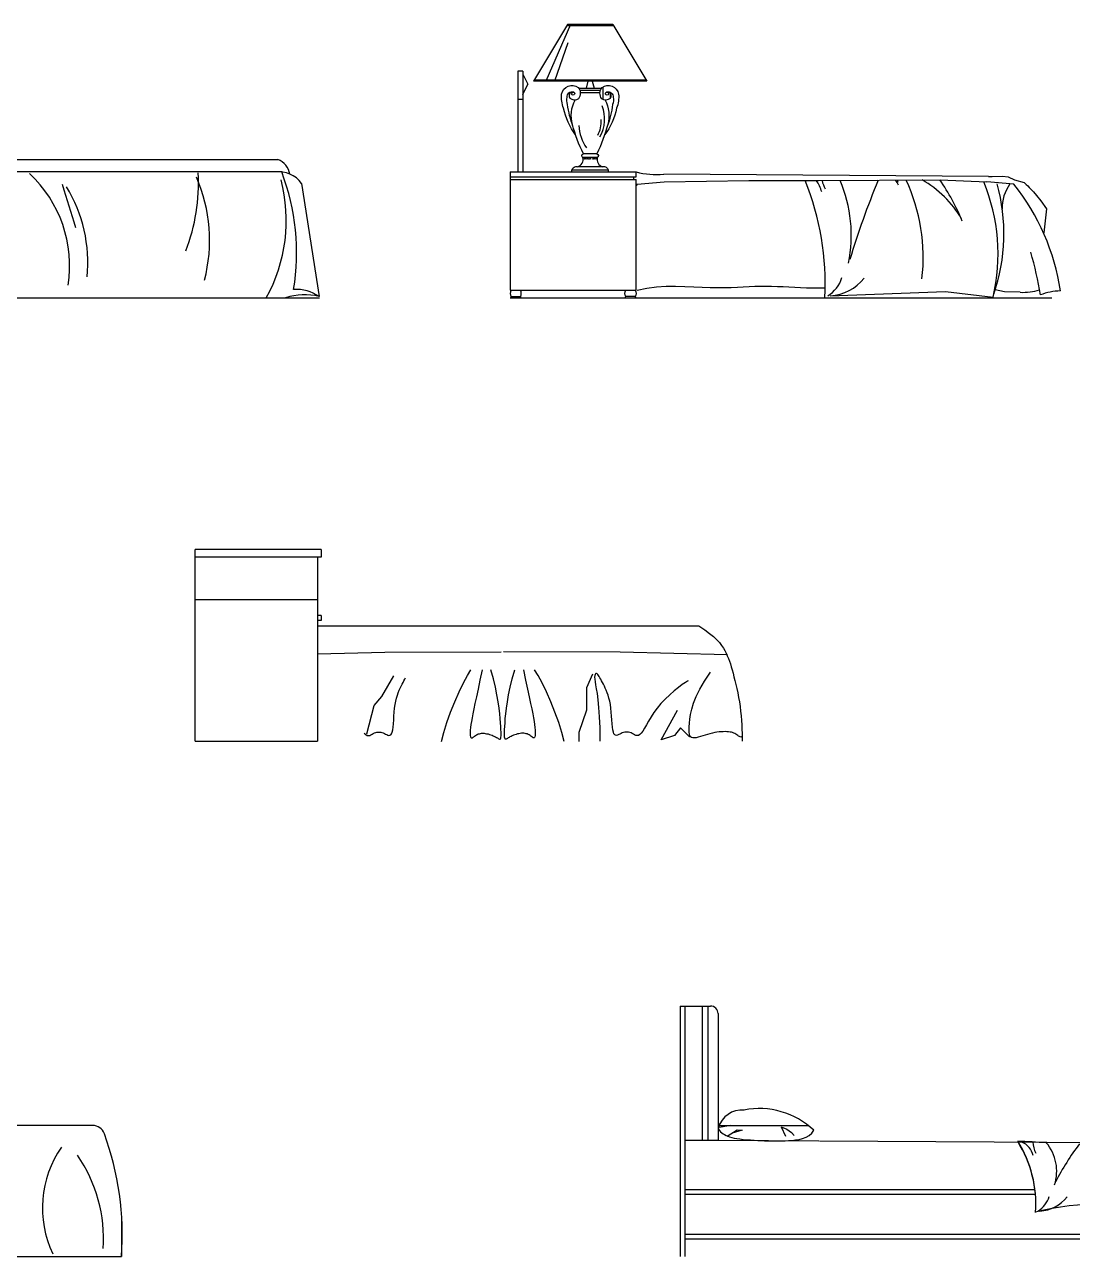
# Model space of a CAD drawing. Header units: inches. Extents: x 4.1 to 46.6, y 13.1 to 37.9.
# Drawn here: x 32.973 to 37.133, y 26.76 to 31.651 of the extents above; entities that cross this region are included whole.
import ezdxf

# ---------------------------------------------------------------- set-up
doc = ezdxf.new("R2010")
doc.units = ezdxf.units.IN
doc.header["$MEASUREMENT"] = 0
for name, color, linetype in [('02', 2, 'Continuous'), ('1', 1, 'Continuous'), ('4', 4, 'Continuous')]:
    doc.layers.add(name, color=color, linetype=linetype)

msp = doc.modelspace()

# ---------------------------------------------------------------- linework, layer by layer
at = {"layer": '02'}
for p, q in [((35.1286, 31.6514), (34.9936, 31.4264)), ((35.1411, 31.6514), (35.043, 31.4264)), ((35.3086, 31.6514), (35.1286, 31.6514)), ((35.3086, 31.6514), (35.4436, 31.4264)), ((35.3113, 31.6469), (35.1259, 31.6469)), ((35.1298, 31.5797), (35.0773, 31.4264)), ((35.4436, 31.4264), (34.9936, 31.4264)), ((35.4409, 31.4309), (34.9963, 31.4309)), ((35.2102, 31.4264), (35.2025, 31.3994)), ((35.227, 31.4264), (35.2347, 31.3994)), ((35.2686, 31.4033), (35.2686, 31.3547)), ((35.2986, 31.3798), (35.2986, 31.36)), ((32.1487, 31.1164), (33.9789, 31.1164)), ((35.2471, 31.1237), (35.1901, 31.1237)), ((35.2454, 31.1384), (35.1918, 31.1384)), ((35.2906, 31.0738), (35.1466, 31.0738)), ((35.2686, 31.087), (35.1687, 31.087)), ((34.0732, 31.021), (34.1428, 30.5714)), ((34.901, 31.0464), (35.401, 31.0464)), ((34.901, 31.0364), (35.401, 31.0364)), ((35.4057, 31.0173), (35.5129, 31.0267)), ((36.8005, 31.0479), (35.5111, 31.0578)), ((36.901, 31.0173), (36.7939, 31.0267)), ((34.9048, 30.5717), (34.9418, 30.5717)), ((35.3973, 30.5717), (35.3603, 30.5717)), ((34.4826, 29.0524), (34.4858, 29.058)), ((34.457, 28.9983), (34.4607, 29.0078)), ((34.4607, 29.0078), (34.4646, 29.0165)), ((34.4646, 29.0165), (34.4685, 29.0246)), ((34.4685, 29.0246), (34.4723, 29.0322)), ((34.4723, 29.0322), (34.4759, 29.0394)), ((34.4759, 29.0394), (34.4793, 29.0461)), ((34.4793, 29.0461), (34.4826, 29.0524)), ((34.4446, 28.9512), (34.4471, 28.9646)), ((34.4471, 28.9646), (34.45, 28.9769)), ((34.45, 28.9769), (34.4534, 28.9881)), ((34.4534, 28.9881), (34.457, 28.9983)), ((34.4398, 28.9054), (34.4411, 28.9211)), ((34.4411, 28.9211), (34.4426, 28.9365)), ((34.4426, 28.9365), (34.4446, 28.9512)), ((34.4347, 28.8506), (34.4363, 28.8621)), ((34.4363, 28.8621), (34.4375, 28.8754)), ((34.4375, 28.8754), (34.4387, 28.89)), ((34.4387, 28.89), (34.4398, 28.9054)), ((34.322, 28.8376), (34.3277, 28.832)), ((34.3277, 28.832), (34.3332, 28.829)), ((34.3332, 28.829), (34.3384, 28.8281)), ((34.3384, 28.8281), (34.3434, 28.8288)), ((34.3434, 28.8288), (34.3482, 28.8307)), ((34.3482, 28.8307), (34.353, 28.8333)), ((34.353, 28.8333), (34.3577, 28.836)), ((34.3577, 28.836), (34.3625, 28.8386)), ((34.3625, 28.8386), (34.3674, 28.8404)), ((34.3674, 28.8404), (34.3723, 28.8416)), ((34.3723, 28.8416), (34.3773, 28.8421)), ((34.3773, 28.8421), (34.3823, 28.842)), ((34.3823, 28.842), (34.3873, 28.8414)), ((34.3873, 28.8414), (34.3923, 28.8402)), ((34.3923, 28.8402), (34.3972, 28.8386)), ((34.3972, 28.8386), (34.4021, 28.8366)), ((34.4021, 28.8366), (34.4068, 28.8342)), ((34.4068, 28.8342), (34.4115, 28.8319)), ((34.4115, 28.8319), (34.4159, 28.8301)), ((34.4159, 28.8301), (34.42, 28.829)), ((34.42, 28.829), (34.4238, 28.8293)), ((34.4238, 28.8293), (34.4272, 28.8312)), ((34.4272, 28.8312), (34.4302, 28.8351)), ((34.4302, 28.8351), (34.4327, 28.8415)), ((34.4327, 28.8415), (34.4347, 28.8506)), ((35.5764, 27.7535), (35.5769, 27.754)), ((35.5769, 27.754), (35.6964, 27.754)), ((35.5944, 27.754), (35.5944, 26.76)), ((35.6634, 27.754), (35.6634, 27.2199)), ((35.6864, 27.754), (35.6864, 27.2199)), ((33.243, 27.28), (31.3454, 27.28)), ((35.7264, 27.2199), (35.5944, 27.2199)), ((36.1264, 27.2171), (35.7264, 27.2199)), ((35.5944, 27.025), (36.9846, 27.025)), ((35.5944, 27.007), (36.9865, 27.007)), ((35.5944, 26.848), (37.6546, 26.848)), ((35.5944, 26.8301), (37.6546, 26.83)), ((31.3254, 26.76), (33.3574, 26.76))]:
    msp.add_line(p, q, dxfattribs=at)
for points in [[(35.1611, 31.2137, -0.110993), (35.1133, 31.3196, -0.111808), (35.1056, 31.3757, -0.549807), (35.1713, 31.4015, -0.354872), (35.1721, 31.3571, -0.378146), (35.1395, 31.3584, -0.339874), (35.1415, 31.3838)], [(35.2958, 31.3838, -0.339874), (35.2977, 31.3584, -0.378146), (35.2651, 31.3571, -0.354872), (35.2659, 31.4015, -0.549807), (35.3316, 31.3757, -0.111808), (35.3239, 31.3196, -0.110993), (35.2761, 31.2137)], [(35.1506, 31.2475, -0.059332), (35.1292, 31.3341, -0.15715), (35.1274, 31.3631, -0.515323), (35.1522, 31.3841, -1.223629), (35.1472, 31.3722, -0.745218), (35.1528, 31.3833)], [(35.2844, 31.3833, -0.745218), (35.29, 31.3722, -1.223629), (35.285, 31.3841, -0.515323), (35.3099, 31.3631, -0.15715), (35.308, 31.3341, -0.059332), (35.2867, 31.2475)], [(35.1466, 31.0664), (35.1466, 31.0738, -0.426673), (35.1687, 31.087, 0.401787), (35.1901, 31.1237, -0.704875), (35.1918, 31.1384, -0.045349), (35.1487, 31.2543, -0.19634), (35.1594, 31.3518)], [(35.2779, 31.3518, -0.19634), (35.2885, 31.2543, -0.045349), (35.2454, 31.1384, -0.704875), (35.2471, 31.1237, 0.401787), (35.2686, 31.087, -0.426673), (35.2906, 31.0738), (35.2906, 31.0664)]]:
    msp.add_lwpolyline(points, format="xyb", dxfattribs=at)
for points in [[(35.1735, 31.3985), (35.2637, 31.3985)], [(35.1772, 31.3915), (35.26, 31.3915)], [(35.1795, 31.3816), (35.2578, 31.3816)], [(35.5129, 31.0267), (35.8489, 31.0318), (36.1259, 31.0318), (36.6084, 31.0349), (36.7939, 31.0267)], [(36.8005, 31.0479), (36.8156, 31.0479), (36.8565, 31.0492), (36.8791, 31.0475), (36.903, 31.0352), (36.9414, 31.0251), (36.9437, 31.0229), (36.9497, 31.0171), (36.9559, 31.0108), (36.9624, 31.0043), (36.9695, 30.997), (36.9784, 30.9873), (36.9906, 30.9727), (37.0076, 30.9512), (37.0308, 30.9204), (37.0198, 30.8242)], [(36.1516, 30.6049), (36.1475, 30.6049), (36.1246, 30.6047), (36.1012, 30.6048), (36.0778, 30.6053), (36.0544, 30.6061), (36.0311, 30.6072), (36.008, 30.6084), (35.985, 30.6096), (35.9622, 30.6107), (35.9394, 30.6116), (35.9169, 30.6121), (35.8945, 30.6121), (35.8722, 30.6115), (35.8497, 30.6104), (35.8269, 30.6091), (35.8032, 30.6078), (35.7785, 30.6066), (35.7525, 30.6058), (35.7248, 30.6056), (35.6952, 30.6061), (35.6635, 30.6074), (35.6298, 30.6092), (35.5945, 30.6107), (35.5579, 30.6115), (35.5204, 30.611), (35.4822, 30.6086), (35.4438, 30.6038), (35.4054, 30.5959)], [(36.1722, 30.5742), (36.6291, 30.5916), (36.8183, 30.5688)], [(36.9266, 30.5885), (36.8641, 30.5909), (36.8267, 30.5977)], [(34.1356, 29.1522), (34.4031, 29.1591), (34.8659, 29.1601)], [(35.7636, 29.1482), (35.3377, 29.1591), (34.8749, 29.1601)], [(34.3319, 28.8346), (34.3615, 28.9472), (34.3912, 28.9828), (34.4387, 29.0658)], [(34.6285, 28.805), (34.6373, 28.8408), (34.6495, 28.8803), (34.6644, 28.9215), (34.681, 28.9627), (34.6982, 29.002), (34.7154, 29.0374), (34.7314, 29.0671), (34.7453, 29.0892)], [(34.7899, 29.0893), (34.7812, 29.048), (34.7736, 29.0124), (34.767, 28.982), (34.7614, 28.956), (34.7568, 28.9339), (34.7529, 28.9151), (34.7497, 28.8988), (34.7472, 28.8845), (34.7452, 28.8716), (34.7438, 28.8602), (34.7429, 28.85), (34.7425, 28.8413), (34.7425, 28.834), (34.743, 28.8282), (34.7439, 28.8237), (34.7452, 28.8208), (34.7469, 28.8193), (34.7489, 28.819), (34.7512, 28.8197), (34.7539, 28.8213), (34.7568, 28.8234), (34.76, 28.8258), (34.7634, 28.8283), (34.767, 28.8307), (34.7708, 28.8327), (34.7748, 28.8344), (34.7789, 28.8357), (34.7833, 28.8366), (34.7878, 28.8371), (34.7926, 28.8373), (34.7975, 28.8371), (34.8026, 28.8366), (34.8078, 28.8357), (34.8132, 28.8344), (34.8186, 28.8329), (34.824, 28.8311), (34.8292, 28.8292), (34.8341, 28.8271), (34.8388, 28.825), (34.8431, 28.8227), (34.847, 28.8205), (34.8504, 28.8185), (34.8534, 28.8167), (34.856, 28.8152), (34.8582, 28.8143), (34.8601, 28.814), (34.8616, 28.8145), (34.8629, 28.8158), (34.8639, 28.8182), (34.8646, 28.8218), (34.865, 28.8268), (34.8651, 28.8333), (34.865, 28.8416), (34.8646, 28.8517), (34.8639, 28.864), (34.8629, 28.8786), (34.8616, 28.8955), (34.8598, 28.9151), (34.8572, 28.9372), (34.8536, 28.962), (34.8488, 28.9895), (34.8425, 29.0199), (34.8344, 29.0532), (34.8243, 29.0895)], [(34.9536, 29.0893), (34.9624, 29.048), (34.97, 29.0124), (34.9766, 28.982), (34.9822, 28.956), (34.9868, 28.9339), (34.9907, 28.9151), (34.9939, 28.8988), (34.9964, 28.8845), (34.9983, 28.8716), (34.9998, 28.8602), (35.0007, 28.85), (35.0011, 28.8413), (35.0011, 28.834), (35.0006, 28.8282), (34.9997, 28.8237), (34.9984, 28.8208), (34.9967, 28.8193), (34.9947, 28.819), (34.9924, 28.8197), (34.9897, 28.8213), (34.9868, 28.8234), (34.9836, 28.8258), (34.9802, 28.8283), (34.9766, 28.8307), (34.9728, 28.8327), (34.9688, 28.8344), (34.9647, 28.8357), (34.9603, 28.8366), (34.9558, 28.8371), (34.951, 28.8373), (34.9461, 28.8371), (34.941, 28.8366), (34.9357, 28.8357), (34.9304, 28.8344), (34.925, 28.8329), (34.9196, 28.8311), (34.9144, 28.8292), (34.9095, 28.8271), (34.9048, 28.825), (34.9005, 28.8227), (34.8966, 28.8205), (34.8932, 28.8185), (34.8902, 28.8167), (34.8876, 28.8152), (34.8854, 28.8143), (34.8835, 28.814), (34.882, 28.8145), (34.8807, 28.8158), (34.8797, 28.8182), (34.879, 28.8218), (34.8786, 28.8268), (34.8785, 28.8333), (34.8786, 28.8416), (34.879, 28.8517), (34.8797, 28.864), (34.8807, 28.8786), (34.882, 28.8955), (34.8838, 28.9151), (34.8864, 28.9372), (34.89, 28.962), (34.8948, 28.9895), (34.9011, 29.0199), (34.9092, 29.0532), (34.9193, 29.0895)], [(35.1151, 28.805), (35.1063, 28.8408), (35.094, 28.8803), (35.0792, 28.9215), (35.0626, 28.9627), (35.0454, 29.002), (35.0282, 29.0374), (35.0122, 29.0671), (34.9983, 29.0892)], [(35.2278, 29.0717), (35.2041, 29.0183), (35.2041, 28.9294), (35.1744, 28.8405), (35.1744, 28.805)], [(35.6076, 29.046), (35.6047, 29.0446), (35.5967, 29.0394), (35.5847, 29.0309), (35.5696, 29.0195), (35.5525, 29.0058), (35.5345, 28.9902), (35.5166, 28.9733), (35.4997, 28.9556), (35.4848, 28.9376), (35.4718, 28.9196), (35.4605, 28.9022), (35.4507, 28.8857), (35.4421, 28.8705), (35.4345, 28.8572), (35.4278, 28.8461), (35.4216, 28.8376), (35.4159, 28.832), (35.4104, 28.829), (35.4052, 28.8281), (35.4002, 28.8288), (35.3954, 28.8307), (35.3906, 28.8333), (35.3859, 28.836), (35.3811, 28.8386), (35.3762, 28.8404), (35.3713, 28.8416), (35.3663, 28.8421), (35.3613, 28.842), (35.3563, 28.8414), (35.3513, 28.8402), (35.3464, 28.8386), (35.3415, 28.8366), (35.3368, 28.8342), (35.3321, 28.8319), (35.3277, 28.8301), (35.3236, 28.829), (35.3198, 28.8293), (35.3163, 28.8312), (35.3134, 28.8351), (35.3109, 28.8415), (35.3089, 28.8506), (35.3073, 28.8621), (35.3061, 28.8754), (35.3049, 28.89), (35.3038, 28.9054), (35.3025, 28.9211), (35.301, 28.9365), (35.299, 28.9512), (35.2965, 28.9646), (35.2936, 28.9769), (35.2902, 28.9881), (35.2866, 28.9983), (35.2829, 29.0078), (35.279, 29.0165), (35.2751, 29.0246), (35.2713, 29.0322), (35.2677, 29.0394), (35.2642, 29.0461), (35.261, 29.0524), (35.2578, 29.058), (35.2548, 29.0629), (35.252, 29.067), (35.2492, 29.0703), (35.2466, 29.0727), (35.2441, 29.074), (35.2417, 29.0741), (35.2397, 29.073), (35.2381, 29.0703), (35.2371, 29.0661), (35.2366, 29.06), (35.237, 29.0521), (35.2382, 29.0421), (35.2403, 29.0297), (35.2431, 29.0142), (35.2462, 28.9947), (35.2495, 28.9703), (35.2525, 28.94), (35.2551, 28.9031), (35.2568, 28.8585), (35.2575, 28.8055)], [(35.8223, 28.8262), (35.8221, 28.8259), (35.8198, 28.8232), (35.8173, 28.8222), (35.8146, 28.8226), (35.8116, 28.8241), (35.8084, 28.8263), (35.805, 28.829), (35.8014, 28.8316), (35.7975, 28.8341), (35.7935, 28.8363), (35.7892, 28.8382), (35.7845, 28.8398), (35.7795, 28.8411), (35.7741, 28.8422), (35.7682, 28.843), (35.7618, 28.8435), (35.7549, 28.8437), (35.7474, 28.8436), (35.7395, 28.8432), (35.7311, 28.8425), (35.7224, 28.8414), (35.7134, 28.8399), (35.7041, 28.838), (35.6946, 28.8356), (35.6848, 28.8328), (35.6751, 28.8298), (35.6656, 28.8267), (35.6564, 28.8239), (35.6476, 28.8214), (35.6396, 28.8196), (35.6325, 28.8187), (35.6263, 28.8188), (35.6213, 28.8202), (35.6175, 28.823), (35.6147, 28.8274), (35.6128, 28.8335), (35.6118, 28.8414), (35.6115, 28.8512), (35.6119, 28.863), (35.613, 28.8771), (35.6146, 28.8934), (35.6175, 28.9122), (35.6221, 28.9334), (35.6293, 28.9572), (35.6396, 28.9836), (35.6538, 29.0127), (35.6725, 29.0446), (35.6963, 29.0794)], [(35.6135, 28.8227), (35.5779, 28.8583), (35.5541, 28.8287), (35.5007, 28.8109), (35.566, 28.9294)], [(35.7293, 27.2875), (35.7275, 27.2784), (35.7276, 27.2708), (35.7295, 27.2645), (35.7326, 27.2592), (35.7368, 27.2547), (35.7416, 27.2507), (35.7467, 27.247), (35.7522, 27.2435), (35.7583, 27.2403), (35.765, 27.2373), (35.7726, 27.2346), (35.7811, 27.2322), (35.7907, 27.23), (35.8015, 27.228), (35.8136, 27.2262), (35.8267, 27.2247), (35.8406, 27.2234), (35.8549, 27.2222), (35.8695, 27.2213), (35.8839, 27.2204), (35.898, 27.2198), (35.9114, 27.2193), (35.9239, 27.2189), (35.9357, 27.2186), (35.9471, 27.2184), (35.9582, 27.2184), (35.9694, 27.2185), (35.9809, 27.2188), (35.9929, 27.2193), (36.0057, 27.2199), (36.0195, 27.2207), (36.0338, 27.2221), (36.0483, 27.2243), (36.0625, 27.2278), (36.0758, 27.2329), (36.088, 27.2398), (36.0984, 27.2491), (36.1066, 27.2609)], [(35.7778, 27.2796), (35.7311, 27.2721)], [(36.0866, 27.2783), (35.7311, 27.279)], [(35.7629, 27.2367), (35.8021, 27.2628), (35.8227, 27.2609), (35.7825, 27.2497)], [(35.9777, 27.2749), (35.9945, 27.2376)], [(35.9777, 27.2749), (36.0001, 27.2656), (36.0188, 27.2525), (36.0282, 27.2395)], [(33.3574, 26.9028), (33.3574, 26.76)]]:
    msp.add_lwpolyline(points, dxfattribs=at)
for centre, radius, start, end in [((35.1344, 31.2758), 0.142, 330.2433, 22.0219), ((35.1541, 31.2659), 0.1089, 330.2649, 4.3482), ((35.3435, 31.2591), 0.1698, 182.9408, 214.932), ((33.9467, 31.0409), 0.082, 11.6462, 66.8979), ((35.1991, 31.1202), 0.00628, 145.1722, 214.8278), ((35.1888, 31.1202), 0.00628, 325.1722, 34.8278), ((35.2036, 31.1202), 0.00628, 145.1722, 214.8278), ((35.1933, 31.1202), 0.00628, 325.1722, 34.8278), ((35.2081, 31.1202), 0.00628, 145.1722, 214.8278), ((35.1978, 31.1202), 0.00628, 325.1722, 34.8278), ((35.2126, 31.1202), 0.00628, 145.1722, 214.8278), ((35.2023, 31.1202), 0.00628, 325.1722, 34.8278), ((35.2171, 31.1202), 0.00628, 145.1722, 214.8278), ((35.2068, 31.1202), 0.00628, 325.1722, 34.8278), ((35.2216, 31.1202), 0.00628, 145.1722, 214.8278), ((35.2113, 31.1202), 0.00628, 325.1722, 34.8278), ((35.2259, 31.1202), 0.00628, 145.1722, 214.8278), ((35.2156, 31.1202), 0.00628, 325.1722, 34.8278), ((35.2349, 31.1202), 0.00628, 145.1722, 214.8278), ((35.2246, 31.1202), 0.00628, 325.1722, 34.8278), ((35.2394, 31.1202), 0.00628, 145.1722, 214.8278), ((35.2291, 31.1202), 0.00628, 325.1722, 34.8278), ((35.2439, 31.1202), 0.00628, 145.1722, 214.8278), ((35.2336, 31.1202), 0.00628, 325.1722, 34.8278), ((35.2484, 31.1202), 0.00628, 145.1722, 214.8278), ((35.2381, 31.1202), 0.00628, 325.1722, 34.8278), ((32.929, 31.0213), 0.7348, 338.6031, 3.2), ((33.9807, 30.9516), 0.1156, 36.8969, 95.862), ((33.1562, 30.7452), 0.8973, 350.6263, 20.9721), ((35.481, 31.383), 0.3266, 255.8222, 275.2913), ((32.6534, 30.6945), 0.4986, 350.9989, 47.1439), ((37.7704, 32.3558), 4.8365, 196.067, 198.1848), ((33.074, 30.7943), 0.6338, 345.5873, 23.4086), ((33.3806, 30.8737), 0.6319, 330.8957, 14.7477), ((35.0631, 30.6243), 1.0887, 356.9644, 21.9816), ((36.0487, 30.97), 0.091, 10.8306, 42.7419), ((36.2567, 31.0591), 0.1202, 193.0743, 209.5349), ((35.6933, 30.8149), 0.5623, 348.671, 22.7521), ((39.2156, 29.8333), 3.095, 157.1858, 163.3753), ((36.3704, 30.9847), 0.0783, 21.4299, 38.7814), ((36.4807, 31.0351), 0.0414, 181.768, 193.0526), ((35.8187, 30.7274), 0.7227, 353.2023, 25.104), ((36.3339, 30.6722), 0.4151, 30.0107, 60.7689), ((35.9134, 30.5511), 0.8457, 22.2499, 34.8905), ((36.0855, 30.7407), 0.7527, 346.7967, 22.374), ((36.1263, 30.822), 0.7354, 340.8688, 15.582), ((37.0118, 30.9262), 0.1567, 143.8318, 182.8396), ((36.2116, 30.4638), 0.8841, 8.4722, 38.7595), ((32.65, 30.7066), 0.5744, 354.282, 31.5896), ((35.5976, 30.3503), 1.4271, 9.19, 16.1543), ((36.0949, 30.6849), 0.1295, 301.2467, 342.8023), ((36.16, 30.7609), 0.1871, 273.7429, 321.7887), ((34.0846, 30.3442), 0.2346, 75.6343, 108.661), ((34.0538, 30.4448), 0.1548, 54.8864, 94.5352), ((36.9365, 30.8192), 0.2309, 267.5525, 286.7429), ((37.0969, 30.3308), 0.2635, 92.3553, 110.1011), ((35.8905, 27.0321), 0.3148, 46.6368, 101.1513), ((35.8222, 27.2425), 0.0987, 85.6827, 163.322), ((33.243, 27.23), 0.05, 20.0324, 90), ((32.1923, 26.8469), 1.1684, 355.7343, 20.0324), ((34.8506, -12.7316), 40.0022, 86.87736, 87.03942), ((36.5197, 26.9684), 0.4686, 355.9737, 32.0814), ((36.5197, 26.9666), 0.4686, 355.9737, 32.0814), ((36.9058, 27.1462), 0.0728, 10.8306, 68.8237), ((37.0723, 27.2174), 0.0961, 181.9905, 209.5349), ((36.8969, 27.0982), 0.1744, 341.8768, 40.3954), ((37.9768, 26.5933), 1.0206, 143.037, 153.0742), ((33.4646, 26.9523), 0.4208, 145.0106, 205.5679), ((32.7068, 26.8307), 0.58, 356.0411, 34.7474), ((37.2544, 25.8727), 1.0959, 75.8888, 104.1112), ((36.9428, 27.0283), 0.1036, 301.2467, 342.8023), ((36.9949, 27.0891), 0.1497, 273.7429, 321.7887)]:
    msp.add_arc(centre, radius, start, end, dxfattribs=at)
at = {"layer": '1'}
for p, q in [((31.9941, 30.5664), (34.1446, 30.5664)), ((34.901, 30.5666), (37.0515, 30.5666)), ((33.6506, 28.8055), (34.1356, 28.8055))]:
    msp.add_line(p, q, dxfattribs=at)
at = {"layer": '4'}
for p, q in [((34.931, 31.4664), (34.931, 31.0666)), ((34.951, 31.4664), (34.931, 31.4664)), ((34.951, 31.4664), (34.951, 31.0666)), ((34.951, 31.4544), (34.971, 31.4144)), ((34.951, 31.3744), (34.971, 31.4144)), ((34.951, 31.3544), (34.931, 31.3544)), ((33.9941, 31.0664), (31.9941, 31.0664)), ((34.901, 31.0664), (35.401, 31.0664)), ((34.901, 31.0664), (34.901, 30.5964)), ((35.401, 31.0464), (35.401, 31.0664)), ((35.392, 31.0364), (35.392, 31.0464)), ((35.401, 30.5964), (35.401, 31.0364)), ((34.901, 30.5964), (35.401, 30.5964)), ((34.1506, 29.5671), (33.6506, 29.5671)), ((33.6506, 28.8055), (33.6506, 29.5671)), ((34.1506, 29.5671), (34.1506, 29.5371)), ((34.1506, 29.5371), (33.6506, 29.5371)), ((34.1356, 29.5371), (34.1356, 28.8055)), ((34.1356, 29.3671), (33.6506, 29.3671)), ((34.1506, 29.3055), (34.1356, 29.3055)), ((34.1506, 29.3055), (34.1506, 29.2855)), ((34.1506, 29.2855), (34.1356, 29.2855)), ((34.1356, 29.2638), (35.6506, 29.2638)), ((35.5764, 27.7535), (35.5764, 26.76)), ((35.7264, 27.724), (35.7264, 27.2199)), ((36.8232, 27.2134), (36.1294, 27.2171)), ((37.5756, 27.2095), (36.8232, 27.2134))]:
    msp.add_line(p, q, dxfattribs=at)
for points in [[(34.9048, 30.5964, 0.299279), (34.9048, 30.5717, 0.681685), (34.9053, 30.5664)], [(34.9418, 30.5666, 0.656471), (34.9418, 30.5717, 0.299279), (34.9417, 30.5964)], [(35.3603, 30.5666, -0.656471), (35.3603, 30.5717, -0.299279), (35.3604, 30.5964)], [(35.3972, 30.5964, -0.299279), (35.3973, 30.5717, -0.681685), (35.3967, 30.5664)]]:
    msp.add_lwpolyline(points, format="xyb", dxfattribs=at)
msp.add_lwpolyline([(35.6506, 29.2638), (35.6735, 29.2484), (35.6927, 29.2341), (35.7085, 29.221), (35.7215, 29.2087), (35.732, 29.1971), (35.7405, 29.1862), (35.7476, 29.1756), (35.7535, 29.1654), (35.7587, 29.1552), (35.7634, 29.1451), (35.7677, 29.1348), (35.7717, 29.1242), (35.7754, 29.1131), (35.7789, 29.1015), (35.7825, 29.0892), (35.7861, 29.076), (35.7898, 29.0619), (35.7936, 29.0468), (35.7974, 29.031), (35.8012, 29.0145), (35.8048, 28.9974), (35.8082, 28.9798), (35.8112, 28.9618), (35.8139, 28.9436), (35.8162, 28.9252), (35.818, 28.9068), (35.8195, 28.8885), (35.8206, 28.8706), (35.8214, 28.8532), (35.8219, 28.8364), (35.8222, 28.8204), (35.8223, 28.8055)], dxfattribs=at)
for centre, radius, start, end in [((36.0605, 30.4816), 0.846, 140.7123, 141.2194), ((35.6964, 27.724), 0.03, 0, 90)]:
    msp.add_arc(centre, radius, start, end, dxfattribs=at)

doc.saveas('drawing.dxf')
